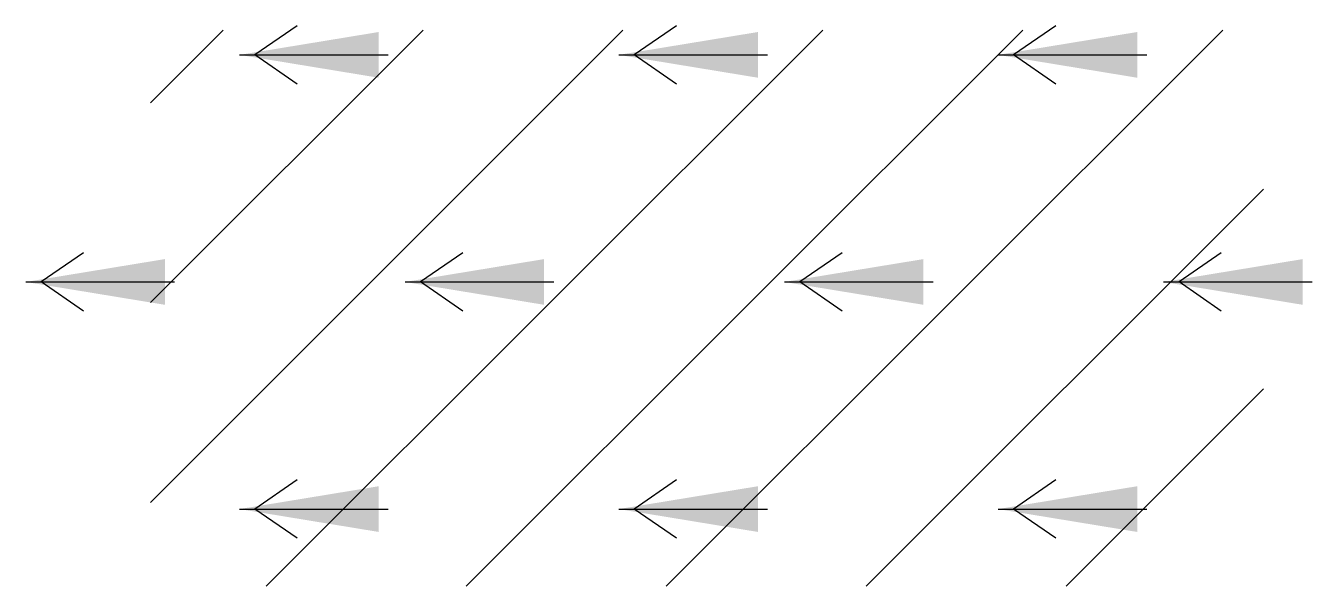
# Model space of a CAD drawing. Header units: metres. Extents: x 261.4 to 284.5, y 16.4 to 26.5.
import ezdxf

# ---------------------------------------------------------------- set-up
doc = ezdxf.new("R2010")
doc.units = ezdxf.units.M
doc.header["$MEASUREMENT"] = 0
doc.layers.get('0').update_dxf_attribs({"linetype": 'CONTINUOUS'})
doc.styles.get("Standard").update_dxf_attribs({"font": 'Simplex.shx'})
doc.dimstyles.get("Standard").update_dxf_attribs({"dimtxt": 0.18, "dimasz": 0.18, "dimexe": 0.18, "dimexo": 0.0625, "dimgap": 0.09, "dimtad": 0, "dimtih": 1, "dimtoh": 1, "dimdec": 4, "dimzin": 0, "dimdsep": 46, "dimtxsty": 'Standard', "dimcen": 0.09, "dimadec": 0, "dimazin": 0, "dimtfac": 1, "dimtdec": 4, "dimtofl": 0, "dimtmove": 0, "dimatfit": 3, "dimfxl": 1, "dimtolj": 1, "dimtzin": 0, "dimarcsym": 0})

msp = doc.modelspace()

# ---------------------------------------------------------------- hatches: boundary and pattern name
h = msp.add_hatch()
h.set_pattern_fill('ANSI31', color=1, scale=0.8, style=0)
h.set_pattern_definition([(45, (1.416, -21.5667), (-1.796051, 1.796051), [])])
h.paths.add_polyline_path([(263.648, 26.446), (283.648, 26.446), (283.648, 16.446), (263.648, 16.446)])

# ---------------------------------------------------------------- linework, layer by layer
at = {"color": 1}
for points in [[(266.287, 26.525), (265.528, 26.001)], [(273.101, 26.525), (272.342, 26.001)], [(279.915, 26.525), (279.156, 26.001)], [(266.287, 25.477), (265.528, 26.001)], [(273.101, 25.477), (272.342, 26.001)], [(279.915, 25.477), (279.156, 26.001)], [(262.446, 22.442), (261.687, 21.918)], [(269.26, 22.442), (268.501, 21.918)], [(276.075, 22.442), (275.316, 21.918)], [(282.889, 22.442), (282.13, 21.918)], [(262.446, 21.393), (261.687, 21.918)], [(269.26, 21.393), (268.501, 21.918)], [(276.075, 21.393), (275.316, 21.918)], [(282.889, 21.393), (282.13, 21.918)], [(266.287, 18.358), (265.528, 17.834)], [(273.101, 18.358), (272.342, 17.834)], [(279.915, 18.358), (279.156, 17.834)], [(266.287, 17.31), (265.528, 17.834)], [(273.101, 17.31), (272.342, 17.834)], [(279.915, 17.31), (279.156, 17.834)]]:
    msp.add_lwpolyline(points, dxfattribs=at)

# ---------------------------------------------------------------- leaders
for points in [[(265.25, 26.001), (267.921, 26.001)], [(272.064, 26.001), (274.735, 26.001)], [(278.878, 26.001), (281.549, 26.001)], [(261.409, 21.918), (264.08, 21.918)], [(268.223, 21.918), (270.894, 21.918)], [(275.038, 21.918), (277.709, 21.918)], [(281.852, 21.918), (284.523, 21.918)], [(265.25, 17.834), (267.921, 17.834)], [(272.064, 17.834), (274.735, 17.834)], [(278.878, 17.834), (281.549, 17.834)]]:
    msp.add_leader(points, dimstyle='Standard', override={"dimtxt": 2.5, "dimasz": 2.5, "dimexe": 1.25, "dimexo": 0.625, "dimgap": 0.625, "dimtad": 1, "dimtih": 0, "dimtoh": 0, "dimzin": 8, "dimcen": 2.5, "dimtofl": 1}, dxfattribs=at)

doc.saveas('drawing.dxf')
